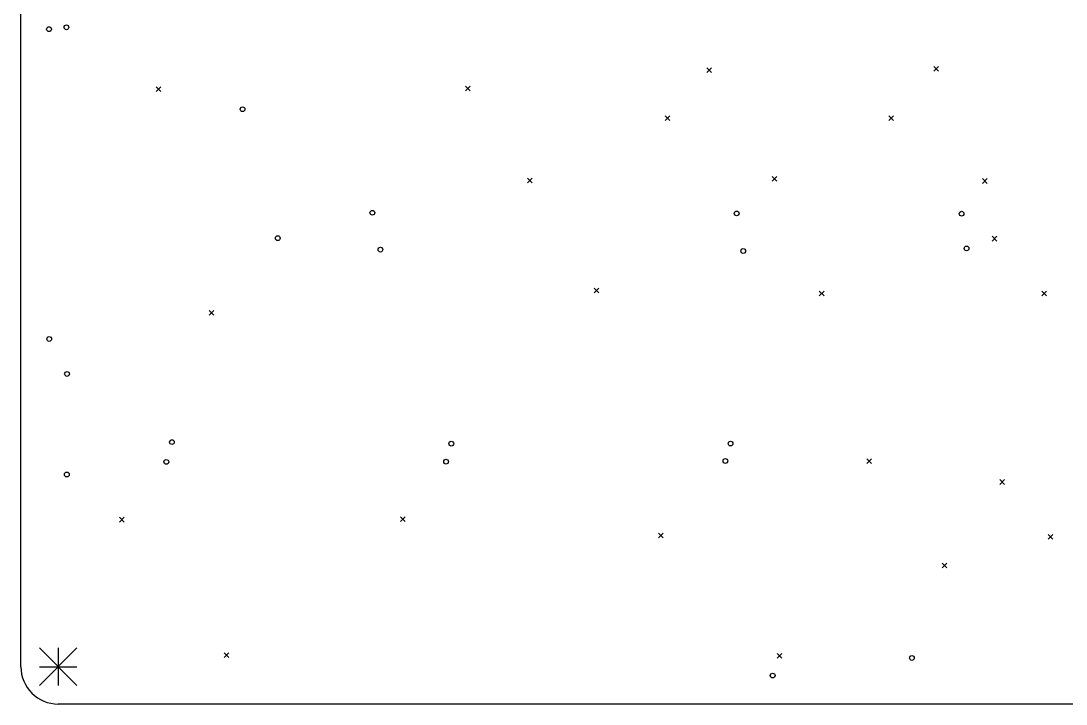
# Model space of a CAD drawing. Extents: x 16 to 378, y -238 to -52.
# Drawn here: x 19.1 to 108, y -202.4 to -144.3 of the extents above; entities that cross this region are included whole.
import ezdxf

# ---------------------------------------------------------------- set-up
doc = ezdxf.new("R2010")
doc.units = 0
doc.layers.add('BLACK', color=7, linetype='CONTINUOUS')

msp = doc.modelspace()

# ---------------------------------------------------------------- linework, layer by layer
at = {"layer": 'BLACK', "linetype": 'CONTINUOUS'}
for p, q in [((19.05, -199.231), (19.05, -76.2)), ((77.4351, -148.276), (77.8351, -148.676)), ((77.8351, -148.276), (77.4351, -148.676)), ((96.7645, -148.161), (97.1645, -148.561)), ((97.1645, -148.161), (96.7645, -148.561)), ((30.5594, -149.889), (30.9594, -150.289)), ((30.9594, -149.889), (30.5594, -150.289)), ((56.8992, -149.838), (57.2992, -150.238)), ((57.2992, -149.838), (56.8992, -150.238)), ((73.885, -152.359), (74.285, -152.759)), ((74.285, -152.359), (73.885, -152.759)), ((92.935, -152.359), (93.335, -152.759)), ((93.335, -152.359), (92.935, -152.759)), ((62.1824, -157.661), (62.5824, -158.061)), ((62.5824, -157.661), (62.1824, -158.061)), ((83.0155, -157.526), (83.4155, -157.926)), ((83.4155, -157.526), (83.0155, -157.926)), ((100.905, -157.699), (101.305, -158.099)), ((101.305, -157.699), (100.905, -158.099)), ((101.73, -162.604), (102.13, -163.004)), ((102.13, -162.604), (101.73, -163.004)), ((67.8593, -167.021), (68.2593, -167.421)), ((68.2593, -167.021), (67.8593, -167.421)), ((87.0236, -167.275), (87.4236, -167.675)), ((87.4236, -167.275), (87.0236, -167.675)), ((105.972, -167.262), (106.372, -167.662)), ((106.372, -167.262), (105.972, -167.662)), ((35.0806, -168.913), (35.4806, -169.313)), ((35.4806, -168.913), (35.0806, -169.313)), ((91.0622, -181.547), (91.4622, -181.947)), ((91.4622, -181.547), (91.0622, -181.947)), ((102.401, -183.31), (102.801, -183.71)), ((102.801, -183.31), (102.401, -183.71)), ((27.4352, -186.515), (27.8352, -186.915)), ((27.8352, -186.515), (27.4352, -186.915)), ((51.362, -186.465), (51.762, -186.865)), ((51.762, -186.465), (51.362, -186.865)), ((73.333, -187.862), (73.733, -188.262)), ((73.733, -187.862), (73.333, -188.262)), ((106.505, -187.963), (106.905, -188.363)), ((106.905, -187.963), (106.505, -188.363)), ((97.4884, -190.427), (97.8884, -190.827)), ((97.8884, -190.427), (97.4884, -190.827)), ((20.625, -197.631), (23.825, -200.831)), ((23.825, -197.631), (20.625, -200.831)), ((22.225, -197.631), (22.225, -200.831)), ((36.3455, -198.052), (36.7455, -198.452)), ((36.7455, -198.052), (36.3455, -198.452)), ((83.4422, -198.103), (83.8422, -198.503)), ((83.8422, -198.103), (83.4422, -198.503)), ((20.625, -199.231), (23.825, -199.231)), ((374.65, -202.406), (22.225, -202.406))]:
    msp.add_line(p, q, dxfattribs=at)
at = {"layer": 'BLACK'}
for centre in [(21.4452, -144.978), (22.926, -144.821), (37.9222, -151.79), (48.9712, -160.604), (79.9846, -160.655), (99.1362, -160.68), (40.9194, -162.763), (49.657, -163.739), (80.5434, -163.855), (99.5578, -163.637), (21.463, -171.338), (22.9768, -174.318), (31.9075, -180.116), (55.692, -180.249), (79.4664, -180.243), (79.0245, -181.722), (31.43, -181.798), (55.245, -181.778), (22.9616, -182.87), (94.9046, -198.481), (83.0504, -199.977)]:
    msp.add_circle(centre, 0.2032, dxfattribs=at)
msp.add_arc((22.225, -199.231), 3.175, 180, 270, dxfattribs=at)

doc.saveas('drawing.dxf')
